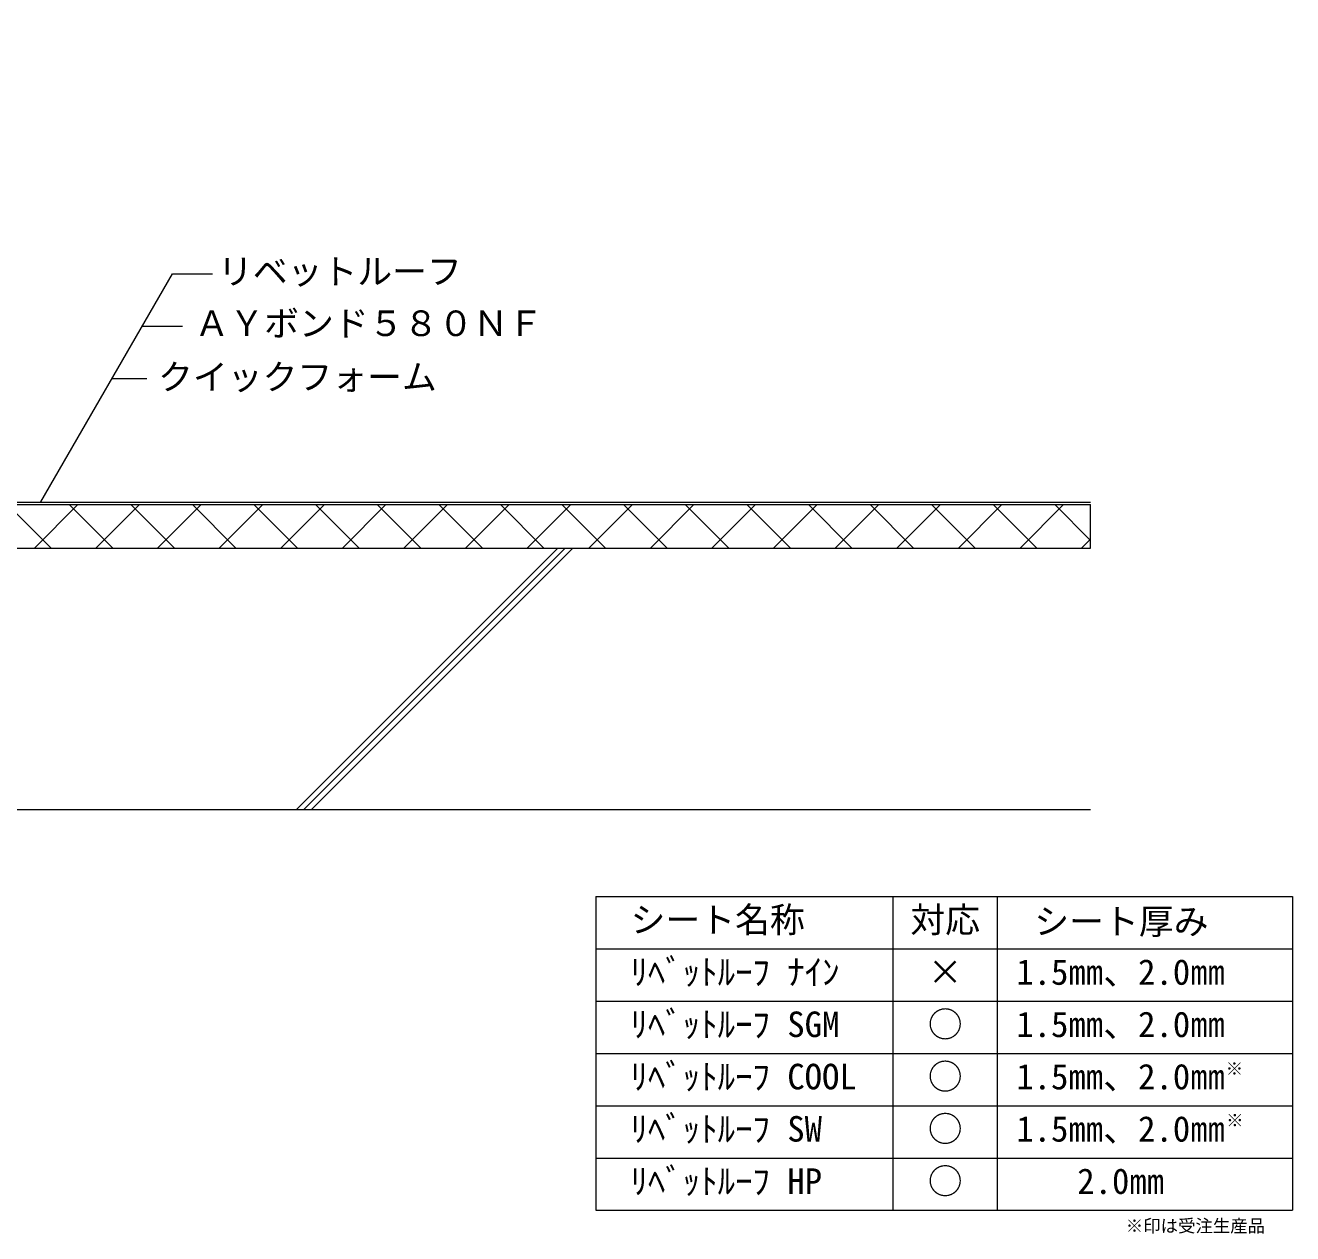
# Model space of a CAD drawing. Units: millimetres, scale not verified. Extents: x -704 to 717, y -504 to 387.
# Drawn here: x -10 to 717, y -504 to 189 of the extents above; entities that cross this region are included whole.
import ezdxf
from ezdxf.enums import TextEntityAlignment as Align

# ---------------------------------------------------------------- set-up
doc = ezdxf.new("R2010")
doc.units = ezdxf.units.MM
doc.header["$LTSCALE"] = 5
for name, color, linetype, lineweight in [('0-0', 7, 'Continuous', 9), ('1-0', 7, 'Continuous', 9), ('4-0', 7, 'Continuous', 9), ('E-0', 7, 'Continuous', 9)]:
    doc.layers.add(name, color=color, linetype=linetype, lineweight=lineweight)
doc.styles.add('ＭＳ ゴシック', font='')
doc.styles.get('ＭＳ ゴシック').set_extended_font_data('MS Gothic')

msp = doc.modelspace()

# ---------------------------------------------------------------- linework, layer by layer
at = {"layer": '0-0'}
for p, q in [((145.674, -260.877), (295.674, -110.877)), ((149.917, -260.877), (299.917, -110.877)), ((154.159, -260.877), (304.159, -110.877)), ((-397.481, -260.877), (601.399, -260.877))]:
    msp.add_line(p, q, dxfattribs=at)
msp.add_lwpolyline([(-447.481, 189.123), (-447.481, -110.877), (601.399, -110.877)], dxfattribs=at)
at = {"layer": '1-0'}
for p, q in [((-394.537, -85.877), (601.399, -85.877)), ((-393.915, -84.377), (601.399, -84.377))]:
    msp.add_line(p, q, dxfattribs=at)
at = {"layer": '4-0'}
for p, q in [((-412.576, -85.877), (601.399, -85.877)), ((-20.189, -85.877), (4.811, -110.877)), ((-4.811, -110.877), (20.189, -85.877)), ((15.166, -85.877), (40.166, -110.877)), ((30.544, -110.877), (55.544, -85.877)), ((50.522, -85.877), (75.522, -110.877)), ((65.9, -110.877), (90.9, -85.877)), ((85.877, -85.877), (110.877, -110.877)), ((101.255, -110.877), (126.255, -85.877)), ((121.232, -85.877), (146.232, -110.877)), ((136.611, -110.877), (161.611, -85.877)), ((156.588, -85.877), (181.588, -110.877)), ((171.966, -110.877), (196.966, -85.877)), ((191.943, -85.877), (216.943, -110.877)), ((207.321, -110.877), (232.321, -85.877)), ((227.298, -85.877), (252.298, -110.877)), ((242.677, -110.877), (267.677, -85.877)), ((262.654, -85.877), (287.654, -110.877)), ((278.032, -110.877), (303.032, -85.877)), ((298.009, -85.877), (323.009, -110.877)), ((313.387, -110.877), (338.387, -85.877)), ((333.364, -85.877), (358.364, -110.877)), ((348.743, -110.877), (373.743, -85.877)), ((368.72, -85.877), (393.72, -110.877)), ((384.098, -110.877), (409.098, -85.877)), ((404.075, -85.877), (429.075, -110.877)), ((419.453, -110.877), (444.453, -85.877)), ((439.43, -85.877), (464.43, -110.877)), ((454.809, -110.877), (479.809, -85.877)), ((474.786, -85.877), (499.786, -110.877)), ((490.164, -110.877), (515.164, -85.877)), ((510.141, -85.877), (535.141, -110.877)), ((525.519, -110.877), (550.519, -85.877)), ((545.496, -85.877), (570.496, -110.877)), ((560.875, -110.877), (585.875, -85.877)), ((580.852, -85.877), (601.399, -106.425)), ((596.23, -110.877), (601.399, -105.708))]:
    msp.add_line(p, q, dxfattribs=at)
msp.add_lwpolyline([(-447.481, -97.913), (-447.481, -110.877), (601.399, -110.877), (601.399, -85.877)], dxfattribs=at)
at = {"layer": 'E-0'}
for p, q in [((-1.146, -84.311), (74.403, 46.544)), ((74.403, 46.544), (97.497, 46.544)), ((57.082, 16.544), (80.176, 16.544)), ((39.762, -13.456), (59.762, -13.456)), ((317.357, -310.793), (317.357, -490.793)), ((317.357, -310.793), (717.357, -310.793)), ((487.961, -310.793), (487.961, -490.793)), ((547.961, -490.793), (547.961, -310.793)), ((717.357, -310.793), (717.357, -490.793)), ((317.357, -340.793), (717.357, -340.793)), ((317.357, -370.793), (717.357, -370.793)), ((317.357, -400.793), (717.357, -400.793)), ((317.357, -430.793), (717.357, -430.793)), ((317.357, -460.793), (717.357, -460.793)), ((317.357, -490.793), (717.357, -490.793))]:
    msp.add_line(p, q, dxfattribs=at)

# ---------------------------------------------------------------- texts
at = {"layer": 'E-0', "style": 'ＭＳ ゴシック'}
for s, height, p in [('リベットルーフ', 14.66, (100.572, 36.209)), ('ＡＹボンド５８０ＮＦ', 14.66, (87.087, 6.43)), ('クイックフォーム', 14.66, (66.183, -24.342)), ('シート名称', 14.66, (337.357, -335.793)), ('対応', 14.66, (497.961, -335.793)), ('シート厚み', 14.66, (569.087, -336.73)), ('ﾘﾍﾞｯﾄﾙｰﾌ ﾅｲﾝ', 14.66, (337.357, -365.793)), ('×', 14.66, (507.961, -365.793)), ('1.5㎜、2.0㎜', 14.66, (558.732, -365.793)), ('ﾘﾍﾞｯﾄﾙｰﾌ SGM', 14.66, (337.357, -395.793)), ('○', 14.66, (507.961, -395.793)), ('1.5㎜、2.0㎜', 14.66, (558.732, -395.793)), ('ﾘﾍﾞｯﾄﾙｰﾌ COOL', 14.66, (337.357, -425.793)), ('○', 14.66, (507.961, -425.793)), ('1.5㎜、2.0㎜', 14.66, (558.732, -425.793)), ('※', 7.331, (678.935, -415.409)), ('ﾘﾍﾞｯﾄﾙｰﾌ SW', 14.66, (337.357, -455.793)), ('○', 14.66, (507.961, -455.793)), ('※', 7.331, (679.18, -445.049)), ('1.5㎜、2.0㎜', 14.66, (558.732, -455.793)), ('ﾘﾍﾞｯﾄﾙｰﾌ HP', 14.66, (337.357, -485.793)), ('○', 14.66, (507.961, -485.793)), ('2.0㎜', 14.66, (593.732, -485.793)), ('※印は受注生産品', 7.331, (621.561, -505.59))]:
    msp.add_text(s, height=height, dxfattribs=at).set_placement(p, align=Align.BOTTOM_LEFT)

doc.saveas('drawing.dxf')
